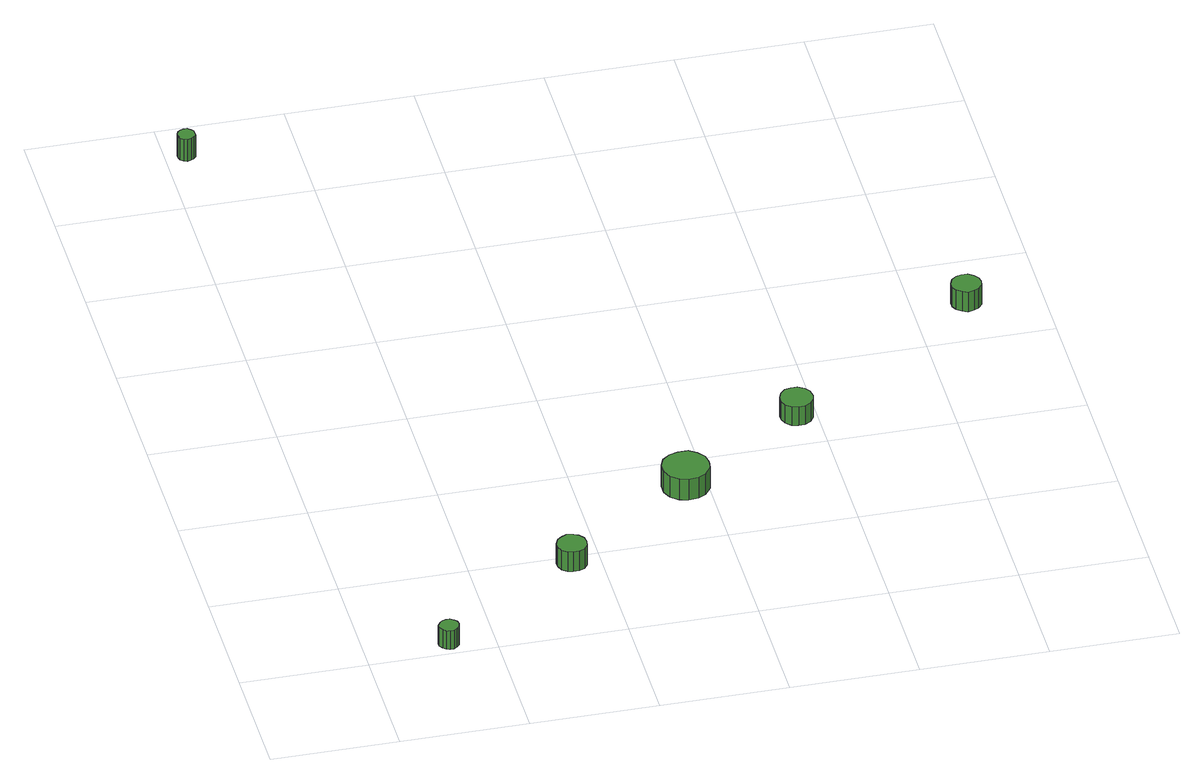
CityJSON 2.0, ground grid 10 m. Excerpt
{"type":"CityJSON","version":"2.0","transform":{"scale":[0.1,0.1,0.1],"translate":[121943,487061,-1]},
"CityObjects":{
"tree1":{"type":"SolitaryVegetationObject","attributes":{"function":"something"},"geometry":[{"type":"MultiSurface","lod":"1","boundaries":[[[0,1,2,3,4,5,6,7,8,9,10,11,12,13,14]],[[15,16,17,18,19,20,21,22,23,24,25,26,27,28,29]],[[0,29,28,1]],[[1,28,27,2]],[[2,27,26,3]],[[3,26,25,4]],[[4,25,24,5]],[[5,24,23,6]],[[6,23,22,7]],[[7,22,21,8]],[[8,21,20,9]],[[9,20,19,10]],[[10,19,18,11]],[[11,18,17,12]],[[12,17,16,13]],[[13,16,15,14]],[[14,15,29,0]]]}]},
"tree2":{"type":"SolitaryVegetationObject","attributes":{"function":"something"},"geometry":[{"type":"MultiSurface","lod":"1","boundaries":[[[30,31,32,33,34,35,36,37,38,39,40,41,42,43,44]],[[45,46,47,48,49,50,51,52,53,54,55,56,57,58,59]],[[30,59,58,31]],[[31,58,57,32]],[[32,57,56,33]],[[33,56,55,34]],[[34,55,54,35]],[[35,54,53,36]],[[36,53,52,37]],[[37,52,51,38]],[[38,51,50,39]],[[39,50,49,40]],[[40,49,48,41]],[[41,48,47,42]],[[42,47,46,43]],[[43,46,45,44]],[[44,45,59,30]]]}]},
"tree3":{"type":"SolitaryVegetationObject","attributes":{"function":"something"},"geometry":[{"type":"MultiSurface","lod":"1","boundaries":[[[60,61,62,63,64,65,66,67,68,69,70,71,72,73,74]],[[75,76,77,78,79,80,81,82,83,84,85,86,87,88,89]],[[60,89,88,61]],[[61,88,87,62]],[[62,87,86,63]],[[63,86,85,64]],[[64,85,84,65]],[[65,84,83,66]],[[66,83,82,67]],[[67,82,81,68]],[[68,81,80,69]],[[69,80,79,70]],[[70,79,78,71]],[[71,78,77,72]],[[72,77,76,73]],[[73,76,75,74]],[[74,75,89,60]]]}]},
"tree4":{"type":"SolitaryVegetationObject","attributes":{"function":"something"},"geometry":[{"type":"MultiSurface","lod":"1","boundaries":[[[90,91,92,93,94,95,96,97,98,99,100,101,102,103,104]],[[105,106,107,108,109,110,111,112,113,114,115,116,117,118,119]],[[90,119,118,91]],[[91,118,117,92]],[[92,117,116,93]],[[93,116,115,94]],[[94,115,114,95]],[[95,114,113,96]],[[96,113,112,97]],[[97,112,111,98]],[[98,111,110,99]],[[99,110,109,100]],[[100,109,108,101]],[[101,108,107,102]],[[102,107,106,103]],[[103,106,105,104]],[[104,105,119,90]]]}]},
"tree5":{"type":"SolitaryVegetationObject","attributes":{"function":"something"},"geometry":[{"type":"MultiSurface","lod":"1","boundaries":[[[120,121,122,123,124,125,126,127,128,129,130,131,132,133,134]],[[135,136,137,138,139,140,141,142,143,144,145,146,147,148,149]],[[120,149,148,121]],[[121,148,147,122]],[[122,147,146,123]],[[123,146,145,124]],[[124,145,144,125]],[[125,144,143,126]],[[126,143,142,127]],[[127,142,141,128]],[[128,141,140,129]],[[129,140,139,130]],[[130,139,138,131]],[[131,138,137,132]],[[132,137,136,133]],[[133,136,135,134]],[[134,135,149,120]]]}]},
"tree6":{"type":"SolitaryVegetationObject","attributes":{"function":"something"},"geometry":[{"type":"MultiSurface","lod":"1","boundaries":[[[150,151,152,153,154,155,156,157,158,159,160,161,162,163,164]],[[165,166,167,168,169,170,171,172,173,174,175,176,177,178,179]],[[150,179,178,151]],[[151,178,177,152]],[[152,177,176,153]],[[153,176,175,154]],[[154,175,174,155]],[[155,174,173,156]],[[156,173,172,157]],[[157,172,171,158]],[[158,171,170,159]],[[159,170,169,160]],[[160,169,168,161]],[[161,168,167,162]],[[162,167,166,163]],[[163,166,165,164]],[[164,165,179,150]]]}]},
"tree7":{"type":"SolitaryVegetationObject","attributes":{"function":"something"}}
},
"vertices":[
[72,11,25],[71,14,25],[69,16,25],[66,18,25],[63,18,25],[60,17,25],[58,15,25],[56,12,25],[56,9,25],[58,6,25],[60,4,25],[63,3,25],[66,3,25],[69,5,25],[71,7,25],[71,7,8],[69,5,8],[66,3,8],[63,3,8],[60,4,8],[58,6,8],[56,9,8],[56,12,8],[58,15,8],[60,17,8],[63,18,8],[66,18,8],[69,16,8],[71,14,8],[72,11,8],
[189,91,25],[188,96,25],[185,100,25],[181,102,25],[176,103,25],[172,101,25],[168,98,25],[166,93,25],[166,89,25],[168,84,25],[172,81,25],[176,80,25],[181,80,25],[185,82,25],[188,86,25],[188,86,7],[185,82,7],[181,80,7],[176,80,7],[172,81,7],[168,84,7],[166,89,7],[166,93,7],[168,98,7],[172,101,7],[176,103,7],[181,102,7],[185,100,7],[188,96,7],[189,91,7],
[23,665,26],[23,668,26],[21,670,26],[19,672,26],[16,672,26],[13,671,26],[11,669,26],[10,667,26],[10,664,26],[11,661,26],[13,659,26],[16,658,26],[19,659,26],[21,660,26],[23,662,26],[23,662,6],[21,660,6],[19,659,6],[16,658,6],[13,659,6],[11,661,6],[10,664,6],[10,667,6],[11,669,6],[13,671,6],[16,672,6],[19,672,6],[21,670,6],[23,668,6],[23,665,6],
[301,167,26],[300,175,26],[295,181,26],[289,185,26],[281,185,26],[274,183,26],[268,178,26],[265,171,26],[265,163,26],[268,156,26],[274,151,26],[281,149,26],[289,150,26],[295,153,26],[300,160,26],[300,160,7],[295,153,7],[289,150,7],[281,149,7],[274,151,7],[268,156,7],[265,163,7],[265,171,7],[268,178,7],[274,183,7],[281,185,7],[289,185,7],[295,181,7],[300,175,7],[301,167,7],
[397,235,24],[396,241,24],[393,245,24],[388,248,24],[383,248,24],[378,247,24],[374,243,24],[372,238,24],[372,233,24],[374,228,24],[378,224,24],[383,223,24],[388,223,24],[393,226,24],[396,230,24],[396,230,7],[393,226,7],[388,223,7],[383,223,7],[378,224,7],[374,228,7],[372,233,7],[372,238,7],[374,243,7],[378,247,7],[383,248,7],[388,248,7],[393,245,7],[396,241,7],[397,235,7],
[553,347,25],[552,351,25],[549,355,25],[545,358,25],[540,358,25],[536,357,25],[532,354,25],[530,349,25],[530,344,25],[532,340,25],[536,337,25],[540,335,25],[545,336,25],[549,338,25],[552,342,25],[552,342,7],[549,338,7],[545,336,7],[540,335,7],[536,337,7],[532,340,7],[530,344,7],[530,349,7],[532,354,7],[536,357,7],[540,358,7],[545,358,7],[549,355,7],[552,351,7],[553,347,7]
]}
